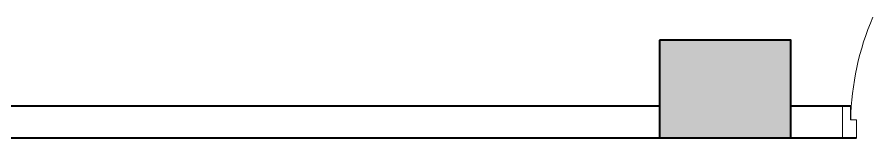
# Model space of a CAD drawing. Header units: inches. Extents: x -11 to 213, y -78 to 40.
# Drawn here: x 6.213 to 8.815, y 23.293 to 23.659 of the extents above; entities that cross this region are included whole.
import ezdxf

# ---------------------------------------------------------------- set-up
doc = ezdxf.new("R2010")
doc.units = ezdxf.units.IN
doc.header["$MEASUREMENT"] = 0
doc.layers.add('PDF_0', color=7, linetype='Continuous')

msp = doc.modelspace()

# ---------------------------------------------------------------- linework, layer by layer
at = {"layer": 'PDF_0', "lineweight": 40}
msp.add_lwpolyline([(8.16569, 23.58946), (8.16569, 23.29312), (8.56485, 23.29312), (8.56485, 23.58946)], close=True, dxfattribs=at)
for points in [[(5.11756, 23.38988), (8.16569, 23.38988)], [(8.56485, 23.38988), (8.74628, 23.38988)], [(5.09941, 23.29312), (8.16569, 23.29312), (8.76443, 23.29312)]]:
    msp.add_lwpolyline(points, dxfattribs=at)
at = {"layer": 'PDF_0', "lineweight": 13}
msp.add_lwpolyline([(8.74628, 23.38988), (8.74628, 23.34755), (8.76443, 23.34755), (8.76443, 23.29312), (8.72209, 23.29312), (8.72209, 23.38988)], close=True, dxfattribs=at)
for points in [[(8.72209, 23.29312), (8.72209, 23.38988)], [(8.76443, 23.29312), (8.76443, 23.34755)]]:
    msp.add_lwpolyline(points, dxfattribs=at)
at = {"layer": 'PDF_0', "lineweight": 5}
msp.add_arc((9.56672, 23.33333), 0.81949, 156.59912, 178.98377, dxfattribs=at)
at = {"layer": 'PDF_0', "color": 9, "true_color": 0x00007f}
for points in [[(8.56485, 23.29312), (8.56485, 23.58946), (8.16569, 23.29312)], [(8.56485, 23.58946), (8.16569, 23.29312), (8.16569, 23.58946)]]:
    msp.add_solid(points, dxfattribs=at)

doc.saveas('drawing.dxf')
